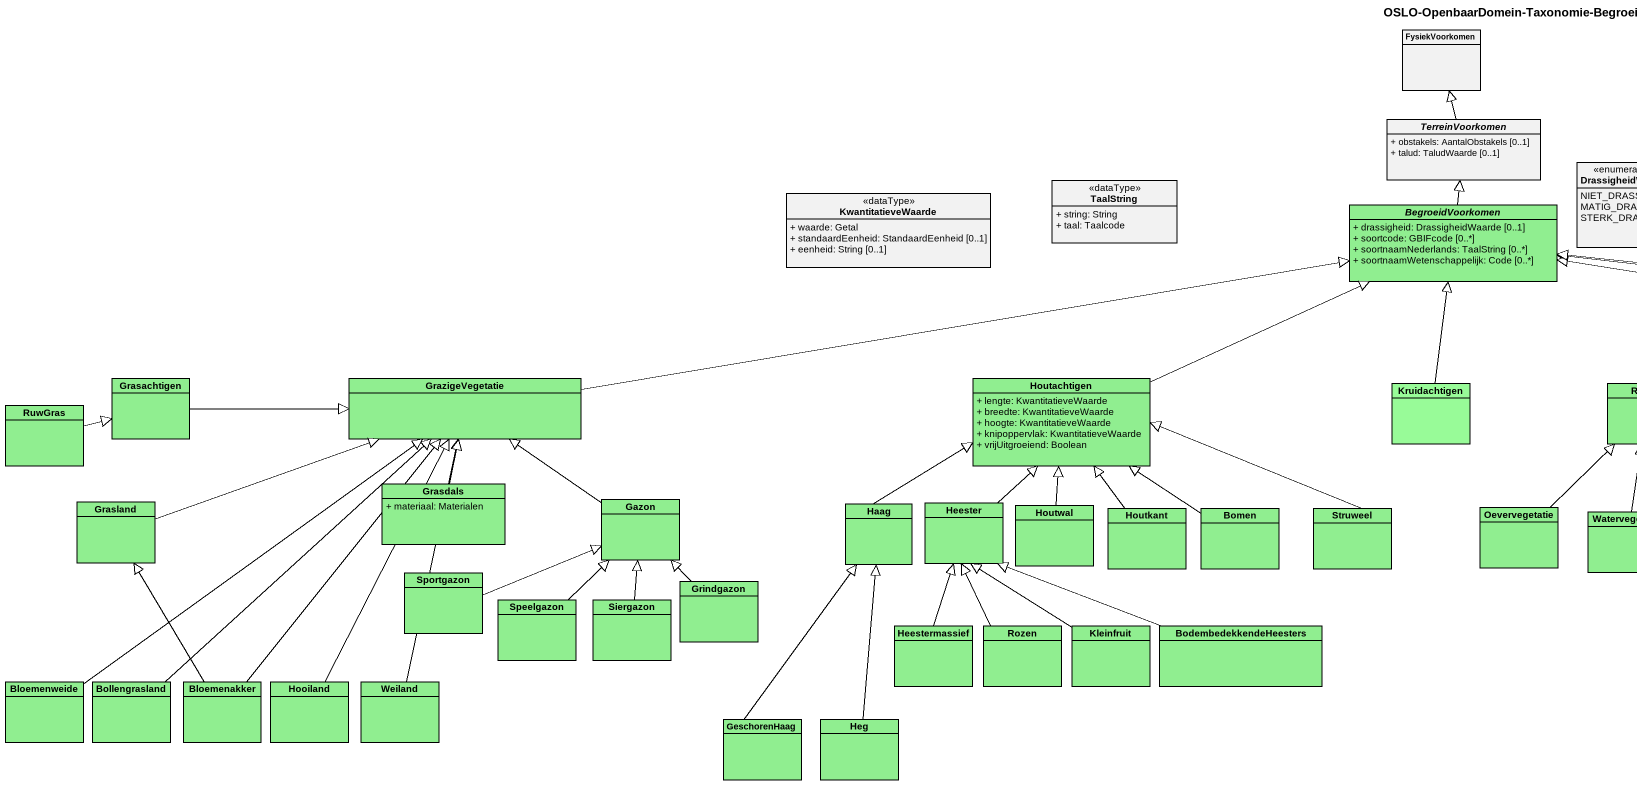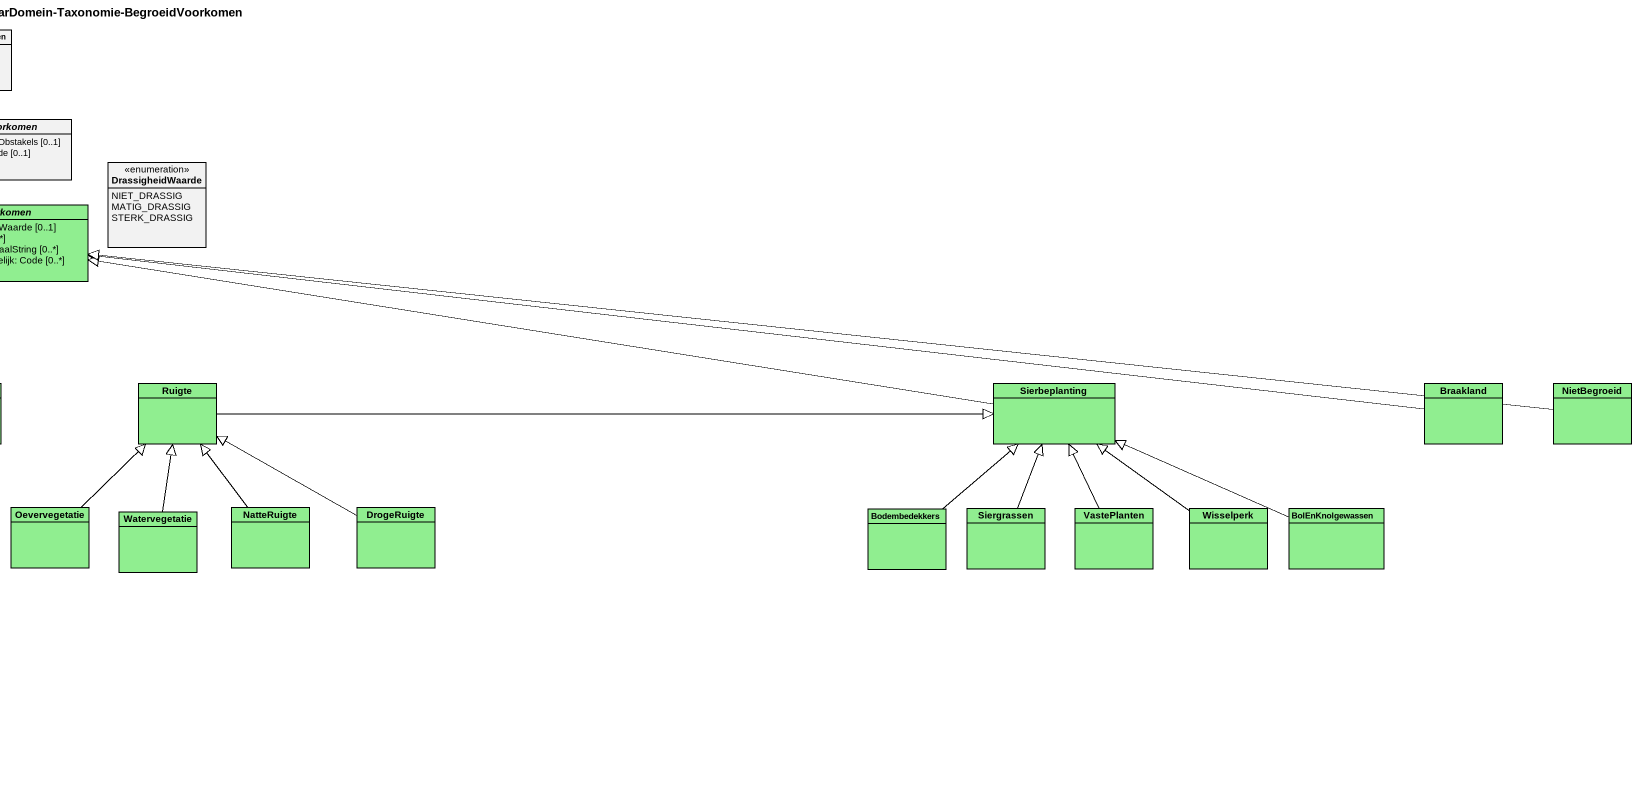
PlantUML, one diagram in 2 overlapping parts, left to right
@startuml
title OSLO-OpenbaarDomein-Taxonomie-BegroeidVoorkomen
hide circle
hide empty members
skinparam classAttributeIconSize 0
class FysiekVoorkomen
abstract class TerreinVoorkomen {
  + obstakels: AantalObstakels [0..1]
  + talud: TaludWaarde [0..1]
}
class KwantitatieveWaarde <<dataType>> {
  + waarde: Getal
  + standaardEenheid: StandaardEenheid [0..1]
  + eenheid: String [0..1]
}
class TaalString <<dataType>> {
  + string: String
  + taal: Taalcode
}
enum DrassigheidWaarde {
  NIET_DRASSIG
  MATIG_DRASSIG
  STERK_DRASSIG
}
abstract class BegroeidVoorkomen #90EE90 {
  + drassigheid: DrassigheidWaarde [0..1]
  + soortcode: GBIFcode [0..*]
  + soortnaamNederlands: TaalString [0..*]
  + soortnaamWetenschappelijk: Code [0..*]
}
class Grasachtigen #90EE90
class GrazigeVegetatie #90EE90
class Houtachtigen #90EE90 {
  + lengte: KwantitatieveWaarde
  + breedte: KwantitatieveWaarde
  + hoogte: KwantitatieveWaarde
  + knipoppervlak: KwantitatieveWaarde
  + vrijUitgroeiend: Boolean
}
class Kruidachtigen #98FB98
class Ruigte #90EE90
class Sierbeplanting #90EE90
class Braakland #90EE90
class NietBegroeid #90EE90
class RuwGras #90EE90
class Grasland #90EE90
class Grasdals #90EE90 {
  + materiaal: Materialen
}
class Gazon #90EE90
class Haag #90EE90
class Heester #90EE90
class Houtwal #90EE90
class Houtkant #90EE90
class Bomen #90EE90
class Struweel #90EE90
class Oevervegetatie #90EE90
class Watervegetatie #90EE90
class NatteRuigte #90EE90
class DrogeRuigte #90EE90
class Bodembedekkers #90EE90
class Siergrassen #90EE90
class VastePlanten #90EE90
class Wisselperk #90EE90
class BolEnKnolgewassen #90EE90
class Sportgazon #90EE90
class Grindgazon #90EE90
class Speelgazon #90EE90
class Siergazon #90EE90
class Heestermassief #90EE90
class Rozen #90EE90
class Kleinfruit #90EE90
class BodembedekkendeHeesters #90EE90
class Bloemenweide #90EE90
class Bollengrasland #90EE90
class Bloemenakker #90EE90
class Hooiland #90EE90
class Weiland #90EE90
class GeschorenHaag #90EE90
class Heg #90EE90
TerreinVoorkomen -up-|> FysiekVoorkomen
BegroeidVoorkomen -up-|> TerreinVoorkomen
Grasachtigen -right-|> GrazigeVegetatie
GrazigeVegetatie -right-|> BegroeidVoorkomen
Houtachtigen -right-|> BegroeidVoorkomen
Kruidachtigen -up-|> BegroeidVoorkomen
Ruigte -right-|> Sierbeplanting
Sierbeplanting -left-|> BegroeidVoorkomen
Braakland -left-|> BegroeidVoorkomen
NietBegroeid -left-|> BegroeidVoorkomen
RuwGras -right-|> Grasachtigen
Grasland -right-|> GrazigeVegetatie
Grasdals -up-|> GrazigeVegetatie
Grasdals -up-|> GrazigeVegetatie
Gazon -up-|> GrazigeVegetatie
Haag -up-|> Houtachtigen
Heester -up-|> Houtachtigen
Houtwal -up-|> Houtachtigen
Houtkant -up-|> Houtachtigen
Bomen -up-|> Houtachtigen
Struweel -left-|> Houtachtigen
Oevervegetatie -up-|> Ruigte
Watervegetatie -up-|> Ruigte
NatteRuigte -up-|> Ruigte
DrogeRuigte -left-|> Ruigte
Bodembedekkers -up-|> Sierbeplanting
Siergrassen -up-|> Sierbeplanting
VastePlanten -up-|> Sierbeplanting
Wisselperk -up-|> Sierbeplanting
BolEnKnolgewassen -left-|> Sierbeplanting
Sportgazon -right-|> Gazon
Grindgazon -up-|> Gazon
Speelgazon -up-|> Gazon
Siergazon -up-|> Gazon
Heestermassief -up-|> Heester
Rozen -up-|> Heester
Kleinfruit -up-|> Heester
BodembedekkendeHeesters -left-|> Heester
Bloemenweide -up-|> GrazigeVegetatie
Bollengrasland -up-|> GrazigeVegetatie
Bloemenakker -up-|> GrazigeVegetatie
Bloemenakker -up-|> Grasland
Hooiland -up-|> GrazigeVegetatie
Weiland -up-|> GrazigeVegetatie
GeschorenHaag -up-|> Haag
Heg -up-|> Haag
@enduml
